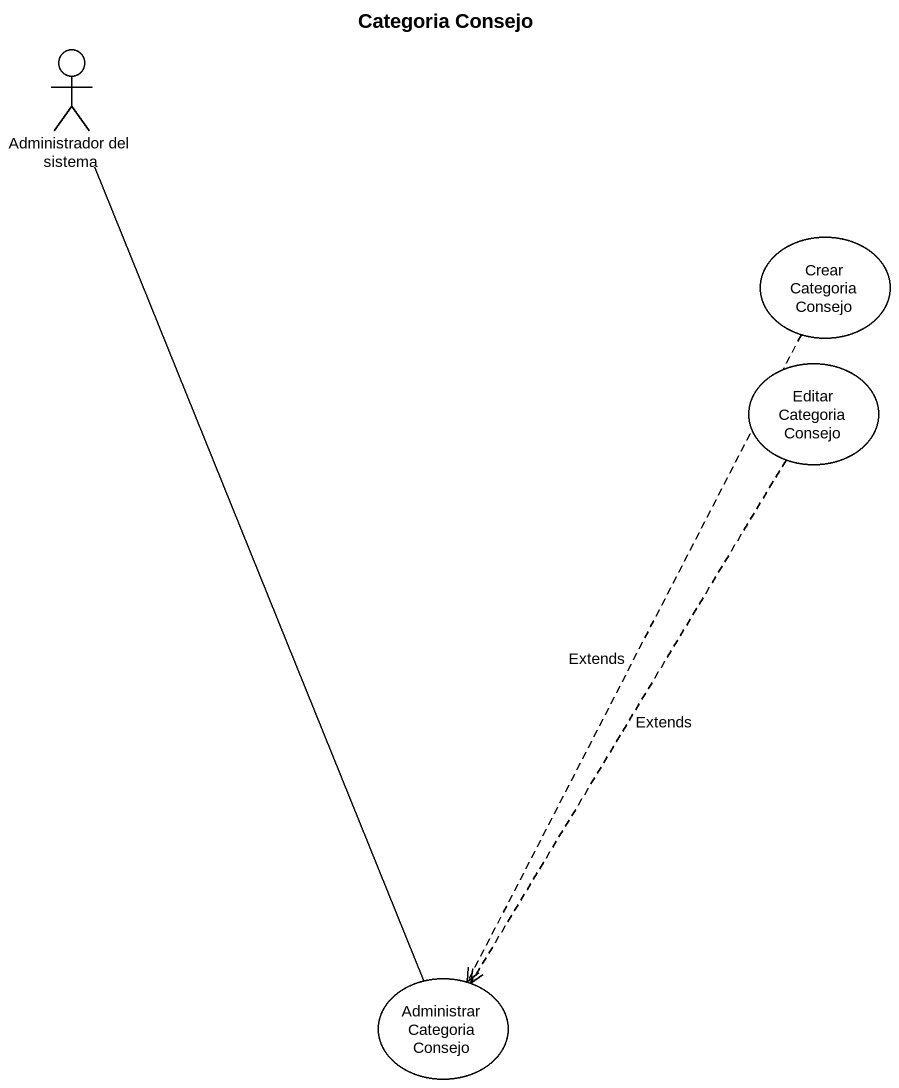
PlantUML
@startuml
title Categoria Consejo
actor "Administrador del sistema" as Administrador_del_sistema
usecase "Crear Categoria Consejo" as Crear_Categoria_Consejo
usecase "Editar Categoria Consejo" as Editar_Categoria_Consejo
usecase "Administrar Categoria Consejo" as Administrar_Categoria
Administrador_del_sistema -- Administrar_Categoria
Crear_Categoria_Consejo ..> Administrar_Categoria : Extends
Editar_Categoria_Consejo ..> Administrar_Categoria : Extends
@enduml
